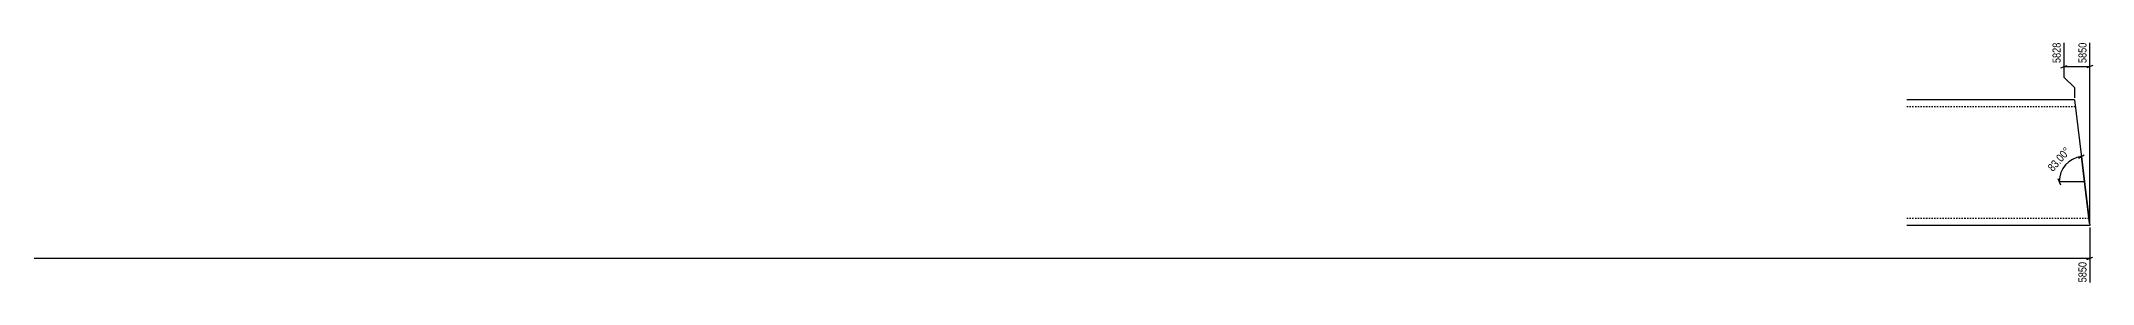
# Model space of a CAD drawing. Header units: millimetres. Extents: x 7 to 17784, y 7 to 355.
# Drawn here: x 2943 to 5880, y 7 to 355 of the extents above; entities that cross this region are included whole.
import ezdxf

# ---------------------------------------------------------------- set-up
doc = ezdxf.new("R2010")
doc.units = ezdxf.units.MM
doc.linetypes.add('DXK_LINE_DOT2', pattern=[3.9198, 1.9599, -1.9599])
doc.layers.add('MÅLSÆTNING', color=7, linetype='Continuous')
doc.layers.add('STÅL', color=7, linetype='Continuous')
doc.styles.add('Arial Narrow', font='ARIALN.TTF', dxfattribs={"height": 0.2})

msp = doc.modelspace()

# ---------------------------------------------------------------- linework, layer by layer
at = {"layer": 'MÅLSÆTNING', "color": 7, "linetype": 'Continuous'}
for p, q in [((5838.5, 352.4), (5838.5, 303.1)), ((5875.6, 93.6), (5875.6, 352.4)), ((5834, 316.3), (5843, 319.9)), ((5838.5, 318.1), (5875.6, 318.1)), ((5838.5, 303.1), (5853.5, 288.1)), ((5880.1, 319.9), (5871.1, 316.3)), ((5853.5, 288.1), (5853.5, 273.6)), ((5859.2, 186.8), (5867.7, 191.5)), ((5875.2, 93.5), (5863.5, 189.1)), ((5863.5, 189.1), (5867.8, 153.4)), ((5830, 157.9), (5833.6, 148.9)), ((5831.8, 153.4), (5867.8, 153.4)), ((5875.6, 87.6), (5875.6, 9)), ((2525.8, 43.4), (5875.6, 43.4)), ((5871.1, 41.6), (5880.1, 45.2))]:
    msp.add_line(p, q, dxfattribs=at)
msp.add_arc((5867.8, 153.4), 36, 97, 180, dxfattribs=at)
at = {"layer": 'STÅL', "color": 2, "linetype": 'Continuous'}
for p, q in [((5853.5, 270.6), (5613.5, 270.6)), ((5853.5, 270.6), (5875.6, 90.6)), ((5875.6, 90.6), (5613.5, 90.6))]:
    msp.add_line(p, q, dxfattribs=at)
at = {"layer": 'STÅL', "color": 7, "linetype": 'DXK_LINE_DOT2'}
for p, q in [((5854.7, 260.6), (5613.5, 260.6)), ((5874.3, 100.6), (5613.5, 100.6))]:
    msp.add_line(p, q, dxfattribs=at)

# ---------------------------------------------------------------- next in the draw order: wipeouts: each hides what was drawn before it
at = {"color": 0, "linetype": 'Continuous'}
for points in [[(5836.1, 354.8), (5819.3, 354.8), (5819.3, 320.8), (5836.1, 320.8)], [(5873.2, 354.8), (5856.4, 354.8), (5856.4, 320.8), (5873.2, 320.8)], [(5873.2, 40.6), (5856.4, 40.6), (5856.4, 6.6), (5873.2, 6.6)]]:
    msp.add_wipeout(points, dxfattribs=at).dxf.layer = 'MÅLSÆTNING'
at = {"color": 0}
msp.add_wipeout([(5852.2, 196.7), (5839.7, 207.8), (5810.4, 174.8), (5823, 163.6)], dxfattribs=at).dxf.layer = 'MÅLSÆTNING'

# ---------------------------------------------------------------- next in the draw order: texts
at = {"layer": 'MÅLSÆTNING', "color": 3, "linetype": 'Continuous', "style": 'Arial Narrow'}
for s, p in [('5828', (5833.7, 323.2)), ('5850', (5870.8, 323.2)), ('5850', (5870.8, 9))]:
    msp.add_text(s, height=11.45, rotation=90.0002, dxfattribs=at).set_placement(p)
at = {"layer": 'MÅLSÆTNING', "color": 3, "style": 'Arial Narrow'}
msp.add_text('83.00°', height=11.45, rotation=48.5009, dxfattribs=at).set_placement((5822.8, 167))

doc.saveas('drawing.dxf')
